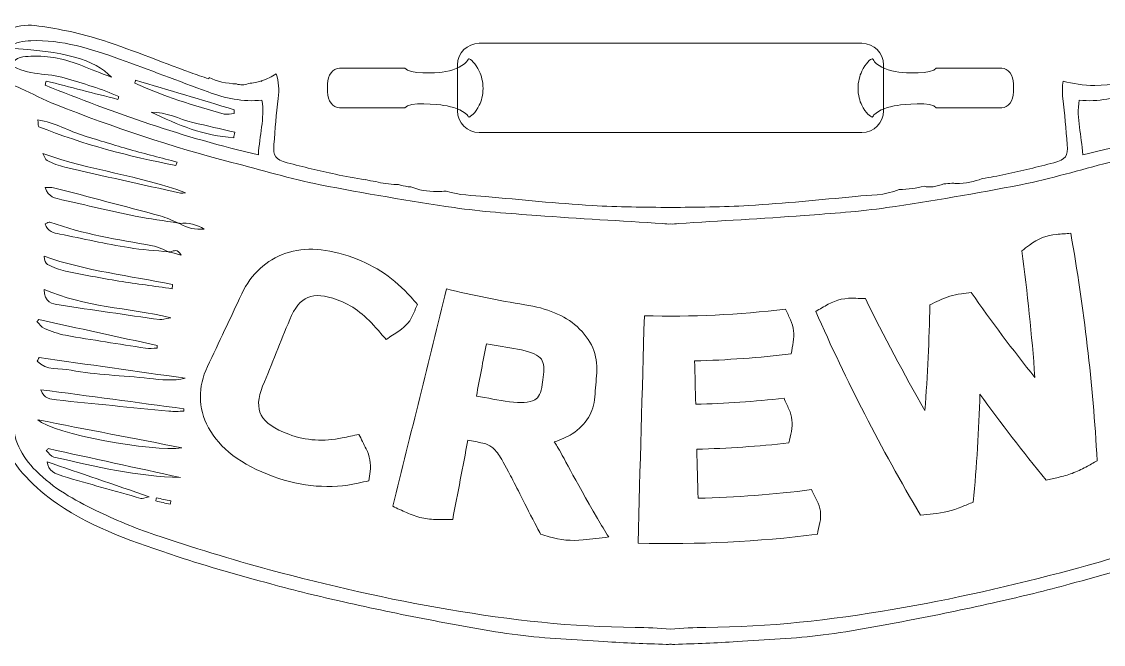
# Model space of a CAD drawing. Header units: inches. Extents: x 93 to 987, y -814 to -266.
# Drawn here: x 321.8 to 686.9, y -814.1 to -603.7 of the extents above; entities that cross this region are included whole.
import ezdxf

# ---------------------------------------------------------------- set-up
doc = ezdxf.new("R2010")
doc.units = ezdxf.units.IN
doc.header["$MEASUREMENT"] = 0
doc.layers.add('Layer 1', color=7, linetype='Continuous')

# ---------------------------------------------------------------- blocks, each defined once
blk = doc.blocks.new('block 51')
at = {"layer": 'Layer 1', "lineweight": 0}
blk.add_open_spline([(521.87, -589.82), (517.89, -586.26), (512.86, -581.44), (507.2, -575.78), (501.55, -569.92), (495.05, -563.21), (488.56, -556.09), (489.39, -578.72), (489.81, -590.24), (487.51, -592.33), (481.01, -598.2), (456.71, -603.44), (447.7, -593.38), (443.1, -588.35), (442.47, -552.74), (443.1, -518.38), (443.52, -501.41), (444.35, -484.23), (445.19, -471.67), (446.03, -458.89), (446.87, -450.3), (446.87, -449.67), (447.5, -447.78), (449.17, -440.45), (462.16, -439.82), (474.94, -439.19), (483.74, -444.85), (483.95, -448.41), (483.95, -448.41), (484.79, -464.33), (486.04, -485.7), (486.04, -485.7), (486.88, -485.07), (486.88, -485.07), (499.87, -475.65), (512.44, -465.38), (524.59, -453.23), (526.48, -451.97), (532.76, -446.74), (539.88, -451.34), (547.01, -456.16), (547.01, -465.38), (544.07, -468.73), (530.25, -485.28), (513.69, -498.69), (496.73, -513.14), (496.73, -513.14), (501.55, -518.17), (501.55, -518.17), (504.9, -521.73), (508.46, -525.72), (530.87, -548.97), (539.05, -557.56), (545.54, -564.47), (548.68, -568.24), (556.01, -578.51), (541.35, -607.42), (521.87, -589.82)], degree=3, knots=[0, 0, 0, 0, 1, 1, 1, 2, 2, 2, 3, 3, 3, 4, 4, 4, 5, 5, 5, 6, 6, 6, 7, 7, 7, 8, 8, 8, 9, 9, 9, 10, 10, 10, 11, 11, 11, 12, 12, 12, 13, 13, 13, 14, 14, 14, 15, 15, 15, 16, 16, 16, 17, 17, 17, 18, 18, 18, 19, 19, 19, 19], dxfattribs=at)
blk = doc.blocks.new('block 54')
at = {"layer": 'Layer 1', "lineweight": 0}
blk.add_open_spline([(439, -758.78), (437.8, -759.07), (436.59, -759.35), (435.38, -759.62), (426.13, -761.62), (416.42, -760.9), (406.75, -757.38), (395.89, -753.44), (388.54, -747.71), (384.87, -740.88), (381.25, -734.06), (381.26, -727.16), (384.52, -720.24), (388.37, -712.06), (392.23, -703.87), (396.08, -695.69), (399.34, -688.76), (404.38, -684.29), (410.92, -681.94), (417.53, -679.67), (424.94, -680.25), (433.61, -683.4), (441.34, -686.2), (447.76, -690.57), (453.23, -696.74), (453.93, -697.57), (454.65, -698.39), (455.37, -699.2), (454.97, -700.16), (454.58, -701.13), (454.19, -702.09), (453.18, -704.59), (451.5, -706.64), (449.12, -708.23), (447.7, -709.17), (446.28, -710.11), (444.84, -711.03), (443.66, -709.72), (442.5, -708.41), (441.35, -707.09), (437.43, -702.52), (433.17, -699.39), (428.34, -697.64), (424.16, -696.12), (420.89, -695.82), (418.43, -696.84), (415.98, -697.85), (413.91, -700.35), (412.28, -704.36), (409.24, -711.85), (406.19, -719.34), (403.15, -726.83), (401.51, -730.85), (401.34, -734.12), (402.68, -736.64), (404.02, -739.15), (407.11, -741.36), (411.93, -743.11), (417.78, -745.24), (423.86, -745.64), (429.97, -744.31), (431.87, -743.93), (433.76, -743.53), (435.64, -743.12), (436.43, -744.75), (437.24, -746.38), (438.06, -748), (439.3, -750.44), (439.77, -752.98), (439.41, -755.63), (439.28, -756.68), (439.14, -757.73), (439, -758.78)], degree=3, knots=[0, 0, 0, 0, 1, 1, 1, 2, 2, 2, 3, 3, 3, 4, 4, 4, 5, 5, 5, 6, 6, 6, 7, 7, 7, 8, 8, 8, 9, 9, 9, 10, 10, 10, 11, 11, 11, 12, 12, 12, 13, 13, 13, 14, 14, 14, 15, 15, 15, 16, 16, 16, 17, 17, 17, 18, 18, 18, 19, 19, 19, 20, 20, 20, 21, 21, 21, 22, 22, 22, 23, 23, 23, 24, 24, 24, 24], dxfattribs=at)
blk = doc.blocks.new('block 55')
at = {"layer": 'Layer 1', "lineweight": 0}
for points, knots in [([(496.96, -776.89), (496.56, -776.13), (496.16, -775.36), (495.76, -774.6), (491.69, -766.71), (488.83, -760.87), (486.85, -757.13), (484.87, -753.38), (483.54, -750.96), (482.75, -749.9), (481.72, -748.44), (480.74, -747.46), (479.8, -746.96), (478.87, -746.46), (478.08, -746.15), (477.43, -746.04), (475.76, -745.74), (474.09, -745.43), (472.42, -745.12), (470.72, -754.03), (469.01, -762.94), (467.3, -771.86), (465.61, -771.87), (463.92, -771.88), (462.22, -771.87), (460.39, -771.88), (458.59, -771.7), (456.84, -771.31), (455.08, -770.93), (453.37, -770.34), (451.71, -769.57), (450.16, -768.86), (448.62, -768.15), (447.09, -767.43), (453.14, -742.94), (459.19, -718.46), (465.24, -693.97), (473.98, -696.13), (482.79, -697.91), (491.64, -699.31), (499.11, -700.49), (504.92, -702.87), (509.28, -706.72), (514.04, -711.05), (516.34, -716.2), (515.89, -722.36), (515.69, -725.07), (515.49, -727.78), (515.28, -730.49), (514.91, -735.6), (512.42, -739.8), (507.64, -742.94), (505.83, -744.06), (503.8, -744.97), (501.56, -745.66), (501.95, -746.17), (502.29, -746.69), (502.58, -747.22), (504.2, -749.83), (508.3, -758.05), (516.17, -771.54), (517.41, -773.63), (518.67, -775.71), (519.95, -777.79), (517.07, -778.15), (514.18, -778.47), (511.29, -778.77), (507.42, -779.17), (503.6, -778.83), (499.9, -777.74), (498.91, -777.46), (497.93, -777.18), (496.96, -776.89)], [0, 0, 0, 0, 1, 1, 1, 2, 2, 2, 3, 3, 3, 4, 4, 4, 5, 5, 5, 6, 6, 6, 7, 7, 7, 8, 8, 8, 9, 9, 9, 10, 10, 10, 11, 11, 11, 12, 12, 12, 13, 13, 13, 14, 14, 14, 15, 15, 15, 16, 16, 16, 17, 17, 17, 18, 18, 18, 19, 19, 19, 20, 20, 20, 21, 21, 21, 22, 22, 22, 23, 23, 23, 24, 24, 24, 24]), ([(497.95, -722.95), (498.3, -720.27), (497.93, -718.39), (496.86, -717.31), (495.42, -715.94), (492.88, -714.98), (489.22, -714.35), (485.7, -713.79), (482.18, -713.18), (478.67, -712.5), (477.54, -718.39), (476.42, -724.27), (475.29, -730.16), (478.99, -730.87), (482.7, -731.52), (486.42, -732.1), (490.29, -732.66), (493.15, -732.41), (494.97, -731.46), (496.34, -730.73), (497.18, -729.01), (497.52, -726.33), (497.67, -725.21), (497.81, -724.08), (497.95, -722.95)], [0, 0, 0, 0, 1, 1, 1, 2, 2, 2, 3, 3, 3, 4, 4, 4, 5, 5, 5, 6, 6, 6, 7, 7, 7, 8, 8, 8, 8])]:
    blk.add_open_spline(points, degree=3, knots=knots, dxfattribs=at)
blk = doc.blocks.new('block 56')
at = {"layer": 'Layer 1', "lineweight": 0}
blk.add_open_spline([(591.21, -772.93), (590.94, -774.24), (590.66, -775.55), (590.37, -776.87), (570.29, -779.42), (550.05, -780.42), (529.84, -779.86), (530.56, -754.25), (531.27, -728.65), (531.99, -703.05), (547.91, -703.49), (563.85, -702.74), (579.68, -700.77), (580.21, -701.99), (580.74, -703.22), (581.28, -704.44), (582.33, -706.86), (582.66, -709.35), (582.24, -711.93), (582.02, -713.24), (581.79, -714.56), (581.56, -715.88), (570.73, -717.23), (559.85, -718.03), (548.96, -718.3), (549.08, -723.19), (549.2, -728.07), (549.32, -732.96), (559.27, -732.71), (569.21, -732.04), (579.12, -730.93), (579.67, -732.16), (580.22, -733.38), (580.78, -734.61), (581.85, -737), (582.16, -739.49), (581.64, -742.11), (581.37, -743.41), (581.09, -744.72), (580.8, -746.02), (570.46, -747.17), (560.08, -747.88), (549.7, -748.14), (549.83, -753.66), (549.97, -759.19), (550.1, -764.71), (562.92, -764.4), (575.72, -763.43), (588.45, -761.8), (589.04, -763.02), (589.63, -764.23), (590.23, -765.45), (591.45, -767.81), (591.8, -770.3), (591.21, -772.93)], degree=3, knots=[0, 0, 0, 0, 1, 1, 1, 2, 2, 2, 3, 3, 3, 4, 4, 4, 5, 5, 5, 6, 6, 6, 7, 7, 7, 8, 8, 8, 9, 9, 9, 10, 10, 10, 11, 11, 11, 12, 12, 12, 13, 13, 13, 14, 14, 14, 15, 15, 15, 16, 16, 16, 17, 17, 17, 18, 18, 18, 18], dxfattribs=at)
blk = doc.blocks.new('block 57')
at = {"layer": 'Layer 1', "lineweight": 0}
blk.add_open_spline([(661.96, -679.2), (664.81, -677), (667.82, -675.8), (671.08, -675.57), (672.68, -675.45), (674.3, -675.31), (675.91, -675.16), (680.38, -700.37), (683.36, -726.04), (684.83, -752.03), (683.57, -752.75), (682.3, -753.46), (681.03, -754.17), (679.56, -754.98), (678.01, -755.69), (676.38, -756.29), (674.86, -756.85), (673.29, -757.31), (671.69, -757.65), (670.32, -757.96), (668.94, -758.25), (667.57, -758.54), (659.79, -749.05), (652.35, -739.38), (645.26, -729.54), (644.88, -741.65), (644.13, -753.82), (643, -766.01), (641.71, -766.54), (640.41, -767.06), (639.11, -767.58), (635.96, -768.88), (632.76, -769.67), (629.52, -769.98), (628.08, -770.12), (626.63, -770.25), (625.19, -770.38), (611.92, -747.97), (600.12, -724.98), (589.81, -701.56), (591.22, -700.78), (592.61, -699.99), (594, -699.19), (596.78, -697.62), (599.88, -696.94), (603.39, -697.13), (604.45, -697.18), (605.52, -697.22), (606.59, -697.26), (612.85, -710.03), (619.55, -722.64), (626.67, -735.08), (627.59, -723.14), (628.15, -711.22), (628.35, -699.35), (629.41, -698.86), (630.48, -698.35), (631.54, -697.85), (632.73, -697.29), (633.9, -696.83), (635.05, -696.48), (636.29, -696.1), (637.6, -695.82), (638.98, -695.66), (640.09, -695.52), (641.2, -695.37), (642.31, -695.22), (649.14, -704.96), (656.31, -714.52), (663.8, -723.91), (662.77, -709.54), (661.3, -695.26), (659.38, -681.11), (660.24, -680.47), (661.1, -679.84), (661.96, -679.2)], degree=3, knots=[0, 0, 0, 0, 1, 1, 1, 2, 2, 2, 3, 3, 3, 4, 4, 4, 5, 5, 5, 6, 6, 6, 7, 7, 7, 8, 8, 8, 9, 9, 9, 10, 10, 10, 11, 11, 11, 12, 12, 12, 13, 13, 13, 14, 14, 14, 15, 15, 15, 16, 16, 16, 17, 17, 17, 18, 18, 18, 19, 19, 19, 20, 20, 20, 21, 21, 21, 22, 22, 22, 23, 23, 23, 24, 24, 24, 25, 25, 25, 25], dxfattribs=at)
blk = doc.blocks.new('block 53')
at = {"layer": 'Layer 1'}
for name in ['block 57', 'block 54', 'block 55', 'block 56']:
    blk.add_blockref(name, (0, 0), dxfattribs=at)
blk = doc.blocks.new('block 59')
at = {"layer": 'Layer 1', "lineweight": 0}
blk.add_open_spline([(327.09, -718.35), (330.07, -721.73), (334.7, -720.6), (338.53, -721.42), (342.74, -722.32), (347.09, -722.62), (351.38, -723.05), (355.86, -723.5), (360.37, -723.65), (364.83, -724.21), (368.92, -724.71), (372.96, -725.17), (377.02, -724.15), (360.56, -721.82), (344.11, -719.5), (327.66, -717.17), (327.47, -717.56), (327.28, -717.96), (327.09, -718.35)], degree=3, knots=[0, 0, 0, 0, 1, 1, 1, 2, 2, 2, 3, 3, 3, 4, 4, 4, 5, 5, 5, 6, 6, 6, 6], dxfattribs=at)
blk = doc.blocks.new('block 60')
at = {"layer": 'Layer 1', "lineweight": 0}
blk.add_open_spline([(328.26, -728.02), (329.28, -731.12), (331.54, -731.26), (333.55, -731.47), (346.21, -732.8), (358.87, -734.06), (371.53, -735.29), (373.19, -735.45), (374.88, -735.32), (376.56, -735.32), (376.55, -735.03), (376.55, -734.75), (376.55, -734.47), (360.64, -732.34), (344.72, -730.22), (328.26, -728.02)], degree=3, knots=[0, 0, 0, 0, 1, 1, 1, 2, 2, 2, 3, 3, 3, 4, 4, 4, 5, 5, 5, 5], dxfattribs=at)
blk = doc.blocks.new('block 61')
at = {"layer": 'Layer 1', "lineweight": 0}
blk.add_open_spline([(375.92, -747.66), (360.01, -744.57), (344.04, -741.48), (327.24, -738.22), (332.58, -743), (365.95, -749.1), (375.92, -747.66)], degree=3, knots=[0, 0, 0, 0, 1, 1, 1, 2, 2, 2, 2], dxfattribs=at)
blk = doc.blocks.new('block 62')
at = {"layer": 'Layer 1', "lineweight": 0}
blk.add_open_spline([(330.4, -650.62), (332.31, -651.57), (334.34, -652.4), (336.42, -652.87), (349.39, -655.85), (362.38, -658.72), (375.37, -661.6), (375.91, -661.72), (376.52, -661.54), (377.09, -661.5), (361.58, -655.63), (345.02, -653.97), (328.97, -648.27), (329.43, -649.08), (329.71, -650.27), (330.4, -650.62)], degree=3, knots=[0, 0, 0, 0, 1, 1, 1, 2, 2, 2, 3, 3, 3, 4, 4, 4, 5, 5, 5, 5], dxfattribs=at)
blk = doc.blocks.new('block 63')
at = {"layer": 'Layer 1', "lineweight": 0}
blk.add_open_spline([(329.47, -707.33), (331.77, -708.3), (334.17, -709.22), (336.61, -709.65), (345.6, -711.22), (354.63, -712.6), (363.65, -714), (364.91, -714.19), (366.22, -714.02), (367.51, -714.02), (367.52, -713.71), (367.54, -713.4), (367.56, -713.1), (354.23, -710.18), (340.91, -707.27), (327.58, -704.36), (327.38, -704.57), (327.17, -704.78), (326.96, -705), (327.79, -705.8), (328.48, -706.92), (329.47, -707.33)], degree=3, knots=[0, 0, 0, 0, 1, 1, 1, 2, 2, 2, 3, 3, 3, 4, 4, 4, 5, 5, 5, 6, 6, 6, 7, 7, 7, 7], dxfattribs=at)
blk = doc.blocks.new('block 64')
at = {"layer": 'Layer 1', "lineweight": 0}
blk.add_open_spline([(334.47, -699.37), (345.78, -701.13), (357.1, -702.75), (368.43, -704.36), (369.24, -704.47), (370.11, -704.09), (372.14, -703.72), (357.33, -700.22), (343.15, -700.18), (329.45, -694.15), (329.42, -698.64), (332.17, -699.01), (334.47, -699.37)], degree=3, knots=[0, 0, 0, 0, 1, 1, 1, 2, 2, 2, 3, 3, 3, 4, 4, 4, 4], dxfattribs=at)
blk = doc.blocks.new('block 65')
at = {"layer": 'Layer 1', "lineweight": 0}
blk.add_open_spline([(373.88, -652.25), (374.03, -651.89), (374.19, -651.53), (374.34, -651.16), (369.01, -649.75), (363.66, -648.41), (358.35, -646.9), (353.18, -645.44), (348.06, -643.81), (342.92, -642.26), (337.78, -640.7), (333.06, -637.75), (327.23, -636.88), (327.42, -638.24), (327.35, -639.09), (327.58, -639.18), (342.56, -645.18), (358.08, -649.23), (373.88, -652.25)], degree=3, knots=[0, 0, 0, 0, 1, 1, 1, 2, 2, 2, 3, 3, 3, 4, 4, 4, 5, 5, 5, 6, 6, 6, 6], dxfattribs=at)
blk = doc.blocks.new('block 66')
at = {"layer": 'Layer 1', "lineweight": 0}
blk.add_open_spline([(330.58, -685.74), (332.5, -686.68), (334.53, -687.55), (336.61, -687.98), (342.59, -689.22), (348.6, -690.33), (354.63, -691.32), (360.61, -692.29), (366.62, -693.05), (372.62, -693.91), (372.66, -693.44), (372.7, -692.98), (372.75, -692.52), (358.3, -689.51), (343.54, -687.94), (329.38, -682.94), (329.57, -684.24), (329.88, -685.39), (330.58, -685.74)], degree=3, knots=[0, 0, 0, 0, 1, 1, 1, 2, 2, 2, 3, 3, 3, 4, 4, 4, 5, 5, 5, 6, 6, 6, 6], dxfattribs=at)
blk = doc.blocks.new('block 67')
at = {"layer": 'Layer 1', "lineweight": 0}
blk.add_open_spline([(330.13, -748.61), (330.98, -749.37), (331.72, -750.59), (332.69, -750.81), (346.78, -753.98), (360.83, -757.4), (375.42, -757.7), (360.53, -754.45), (345.64, -751.19), (330.75, -747.93), (330.54, -748.15), (330.33, -748.38), (330.13, -748.61)], degree=3, knots=[0, 0, 0, 0, 1, 1, 1, 2, 2, 2, 3, 3, 3, 4, 4, 4, 4], dxfattribs=at)
blk = doc.blocks.new('block 68')
at = {"layer": 'Layer 1', "lineweight": 0}
blk.add_open_spline([(332.56, -659.78), (331.81, -659.58), (330.96, -659.75), (329.7, -659.75), (330.79, -663.03), (333.26, -663.33), (335.41, -663.83), (343.65, -665.76), (351.89, -667.67), (360.17, -669.37), (364.98, -670.36), (369.88, -670.97), (374.74, -671.73), (372.67, -670.9), (370.66, -669.9), (368.53, -669.32), (356.56, -666.07), (344.56, -662.92), (332.56, -659.78)], degree=3, knots=[0, 0, 0, 0, 1, 1, 1, 2, 2, 2, 3, 3, 3, 4, 4, 4, 5, 5, 5, 6, 6, 6, 6], dxfattribs=at)
blk = doc.blocks.new('block 69')
at = {"layer": 'Layer 1', "lineweight": 0}
blk.add_open_spline([(374.74, -671.73), (374.82, -671.77), (374.9, -671.8), (374.99, -671.84), (374.99, -671.84), (375.03, -671.78), (375.03, -671.78), (374.93, -671.76), (374.83, -671.75), (374.74, -671.73)], degree=3, knots=[0, 0, 0, 0, 1, 1, 1, 2, 2, 2, 3, 3, 3, 3], dxfattribs=at)
blk = doc.blocks.new('block 70')
at = {"layer": 'Layer 1', "lineweight": 0}
blk.add_open_spline([(371.77, -681.56), (371.77, -681.56), (371.82, -681.48), (371.82, -681.48), (371.72, -681.47), (371.61, -681.47), (371.51, -681.46), (371.59, -681.49), (371.68, -681.53), (371.77, -681.56)], degree=3, knots=[0, 0, 0, 0, 1, 1, 1, 2, 2, 2, 3, 3, 3, 3], dxfattribs=at)
blk = doc.blocks.new('block 71')
at = {"layer": 'Layer 1', "lineweight": 0}
blk.add_open_spline([(331.35, -671.38), (331.01, -671.25), (330.44, -671.71), (329.78, -671.97), (330.45, -674.69), (332.63, -675.05), (334.7, -675.47), (342.44, -677.04), (350.17, -678.71), (357.95, -680.04), (362.42, -680.8), (366.98, -681.01), (371.51, -681.46), (369.65, -680.73), (367.84, -679.78), (365.92, -679.42), (354.28, -677.25), (342.54, -675.52), (331.35, -671.38)], degree=3, knots=[0, 0, 0, 0, 1, 1, 1, 2, 2, 2, 3, 3, 3, 4, 4, 4, 5, 5, 5, 6, 6, 6, 6], dxfattribs=at)
blk = doc.blocks.new('block 72')
at = {"layer": 'Layer 1', "lineweight": 0}
blk.add_open_spline([(335.69, -757.24), (344.45, -759.84), (353.25, -762.29), (362.05, -764.75), (362.56, -764.89), (363.2, -764.55), (364.87, -764.21), (352.75, -760.05), (341.7, -756.26), (330.37, -752.37), (330.72, -755.48), (333.23, -756.5), (335.69, -757.24)], degree=3, knots=[0, 0, 0, 0, 1, 1, 1, 2, 2, 2, 3, 3, 3, 4, 4, 4, 4], dxfattribs=at)
blk = doc.blocks.new('block 73')
at = {"layer": 'Layer 1', "lineweight": 0}
blk.add_open_spline([(374.99, -671.84), (375.03, -671.83), (375.08, -671.84), (375.12, -671.83), (375.09, -671.81), (375.06, -671.8), (375.03, -671.78), (375.03, -671.78), (374.99, -671.84), (374.99, -671.84)], degree=3, knots=[0, 0, 0, 0, 1, 1, 1, 2, 2, 2, 3, 3, 3, 3], dxfattribs=at)
blk = doc.blocks.new('block 74')
at = {"layer": 'Layer 1', "lineweight": 0}
blk.add_open_spline([(375.12, -671.83), (377.64, -673.58), (380.48, -673.97), (383.46, -673.76), (380.86, -672.32), (378.14, -671.43), (375.12, -671.83)], degree=3, knots=[0, 0, 0, 0, 1, 1, 1, 2, 2, 2, 2], dxfattribs=at)
blk = doc.blocks.new('block 75')
at = {"layer": 'Layer 1', "lineweight": 0}
blk.add_open_spline([(367.06, -765.63), (368.7, -765.99), (370.34, -766.36), (371.98, -766.72), (372.06, -766.35), (372.13, -765.99), (372.21, -765.62), (370.56, -765.27), (368.92, -764.92), (367.27, -764.56), (367.2, -764.92), (367.13, -765.27), (367.06, -765.63)], degree=3, knots=[0, 0, 0, 0, 1, 1, 1, 2, 2, 2, 3, 3, 3, 4, 4, 4, 4], dxfattribs=at)
blk = doc.blocks.new('block 76')
at = {"layer": 'Layer 1', "lineweight": 0}
blk.add_open_spline([(371.92, -681.51), (373.15, -681.88), (374.39, -682.24), (375.63, -682.6), (374.58, -680.39), (373.24, -681.03), (371.92, -681.51)], degree=3, knots=[0, 0, 0, 0, 1, 1, 1, 2, 2, 2, 2], dxfattribs=at)
blk = doc.blocks.new('block 77')
at = {"layer": 'Layer 1', "lineweight": 0}
blk.add_open_spline([(371.82, -681.48), (371.82, -681.48), (371.77, -681.56), (371.77, -681.56), (371.82, -681.55), (371.87, -681.53), (371.92, -681.51), (371.88, -681.5), (371.85, -681.49), (371.82, -681.48)], degree=3, knots=[0, 0, 0, 0, 1, 1, 1, 2, 2, 2, 3, 3, 3, 3], dxfattribs=at)
blk = doc.blocks.new('block 78')
at = {"layer": 'Layer 1', "lineweight": 0}
blk.add_open_spline([(393.51, -634.7), (393.53, -634.28), (393.55, -633.85), (393.58, -633.43), (382.48, -630.11), (371.38, -626.79), (360.28, -623.48), (360.17, -623.81), (360.06, -624.14), (359.95, -624.47), (369.68, -628.87), (379.85, -632.12), (390.18, -634.89), (391.2, -635.16), (392.39, -634.78), (393.51, -634.7)], degree=3, knots=[0, 0, 0, 0, 1, 1, 1, 2, 2, 2, 3, 3, 3, 4, 4, 4, 5, 5, 5, 5], dxfattribs=at)
blk = doc.blocks.new('block 79')
at = {"layer": 'Layer 1', "lineweight": 0}
blk.add_open_spline([(365.54, -634.29), (374.43, -638.55), (383.45, -642.3), (393.37, -642.89), (393.51, -642.29), (393.65, -641.69), (393.79, -641.08), (389.07, -639.97), (384.35, -638.85), (379.62, -637.74), (374.92, -636.62), (370.56, -634.12), (365.54, -634.29)], degree=3, knots=[0, 0, 0, 0, 1, 1, 1, 2, 2, 2, 3, 3, 3, 4, 4, 4, 4], dxfattribs=at)
blk = doc.blocks.new('block 80')
at = {"layer": 'Layer 1', "lineweight": 0}
for points, knots in [([(764.82, -606.28), (761.79, -605.35), (758.39, -604.54), (755.35, -604.98), (748.25, -606.01), (741.08, -607.28), (734.26, -609.46), (723.66, -612.83), (713.31, -617.04), (702.85, -620.88), (701.57, -621.35), (700.28, -621.77), (698.98, -622.21), (694.71, -624.14), (689.73, -625.24), (684.03, -625.24), (680.13, -625.24), (676.58, -624.69), (673.34, -623.74), (673.03, -625.61), (672.97, -627.57), (673.25, -629.66), (673.93, -634.82), (674.27, -640.04), (674.71, -645.24), (675.04, -649.1), (674.23, -650.31), (670.24, -651.35), (664.84, -652.77), (659.41, -654.05), (653.96, -655.25), (651.33, -655.84), (648.67, -656.27), (646.01, -656.71), (643.42, -657.74), (640.47, -658.34), (637.13, -658.34), (636.64, -658.34), (636.19, -658.28), (635.72, -658.26), (634.86, -658.38), (633.98, -658.46), (633.06, -658.49), (631.92, -658.92), (630.74, -659.29), (629.44, -659.46), (628.28, -659.61), (627.32, -659.52), (626.46, -659.3), (623.85, -659.94), (621.04, -660.32), (618.02, -660.38), (613.11, -662.47), (608.11, -662.27), (603.26, -662.74), (591.26, -663.89), (579.25, -665.06), (567.22, -665.82), (558.44, -666.38), (549.62, -666.29), (540.83, -666.51), (532.03, -666.29), (523.21, -666.38), (514.43, -665.82), (502.4, -665.06), (490.39, -663.89), (478.39, -662.74), (474.01, -662.31), (469.51, -662.44), (465.07, -660.93), (464.1, -661.04), (463.1, -661.11), (462.05, -661.11), (458.71, -661.11), (455.77, -660.51), (453.17, -659.49), (452.85, -659.47), (452.56, -659.5), (452.21, -659.46), (451.05, -659.31), (449.98, -659.01), (448.95, -658.66), (448.76, -658.66), (448.59, -658.68), (448.41, -658.68), (445.82, -658.68), (443.48, -658.31), (441.33, -657.68), (440.11, -657.54), (438.93, -657.34), (437.82, -657.05), (437.81, -657.06), (437.81, -657.07), (437.81, -657.08), (434.43, -656.48), (431.03, -655.99), (427.69, -655.25), (422.24, -654.05), (416.81, -652.77), (411.41, -651.35), (407.42, -650.31), (406.61, -649.1), (406.94, -645.24), (407.38, -640.04), (407.72, -634.82), (408.4, -629.66), (408.8, -626.65), (408.54, -623.9), (407.74, -621.35), (406.25, -622.31), (404.61, -623.1), (402.78, -623.68), (402.79, -623.75), (402.81, -623.81), (402.82, -623.88), (402.77, -623.82), (402.72, -623.77), (402.67, -623.71), (401.34, -624.12), (399.92, -624.42), (398.41, -624.59), (396.85, -625.17), (395.55, -625.15), (394.37, -624.73), (390.84, -624.61), (387.74, -623.85), (385.08, -622.57), (385.04, -622.71), (384.99, -622.85), (384.94, -622.99), (382.89, -622.29), (380.83, -621.63), (378.8, -620.88), (368.34, -617.04), (357.99, -612.83), (347.39, -609.46), (340.57, -607.28), (333.4, -606.01), (326.3, -604.98), (323.26, -604.54), (319.86, -605.35), (316.83, -606.28), (313.24, -607.38), (311.31, -611.21), (311.67, -615.4), (313.76, -639.46), (314.63, -663.55), (314.13, -687.69), (314.08, -690.25), (313.8, -692.82), (313.57, -696.1), (313.6, -697.24), (313.53, -698.37), (313.41, -699.5), (313.66, -701.72), (313.63, -703.97), (313.32, -706.18), (313.34, -706.41), (313.37, -706.61), (313.37, -706.86), (313.23, -716.76), (313.13, -726.67), (313.36, -736.57), (313.43, -739.73), (314.01, -743.14), (315.37, -745.94), (319.54, -754.54), (326.12, -761.26), (333.93, -766.6), (346.26, -775.02), (360.31, -779.75), (374.32, -784.37), (384.74, -787.8), (395.32, -790.74), (405.9, -793.65), (414.03, -795.89), (422.25, -797.86), (430.48, -799.72), (439.95, -801.86), (449.45, -803.88), (458.99, -805.7), (469.06, -807.62), (479.14, -809.59), (489.29, -810.87), (498.93, -812.09), (508.66, -812.53), (518.36, -813.15), (525.37, -813.59), (532.39, -813.84), (539.4, -814.06), (539.95, -814.08), (540.41, -814.06), (540.83, -814.03), (541.24, -814.06), (541.7, -814.08), (542.25, -814.06), (549.26, -813.84), (556.28, -813.59), (563.29, -813.15), (572.99, -812.53), (582.72, -812.09), (592.36, -810.87), (602.51, -809.59), (612.59, -807.62), (622.66, -805.7), (632.2, -803.88), (641.7, -801.86), (651.17, -799.72), (659.4, -797.86), (667.62, -795.89), (675.75, -793.65), (686.33, -790.74), (696.91, -787.8), (707.33, -784.37), (721.35, -779.75), (735.39, -775.02), (747.72, -766.6), (755.53, -761.26), (762.11, -754.54), (766.28, -745.94), (767.64, -743.14), (768.22, -739.73), (768.29, -736.57), (768.52, -726.67), (768.42, -716.76), (768.28, -706.86), (768.26, -705.73), (768.4, -704.76), (768.7, -703.9), (768.65, -703.32), (768.66, -702.73), (768.63, -702.15), (768.43, -700.17), (768.38, -698.17), (768.46, -696.18), (768.34, -696.24), (768.22, -696.29), (768.1, -696.34), (767.86, -692.94), (767.57, -690.32), (767.52, -687.69), (767.02, -663.55), (767.89, -639.46), (769.98, -615.4), (770.34, -611.21), (768.41, -607.38), (764.82, -606.28)], [0, 0, 0, 0, 1, 1, 1, 2, 2, 2, 3, 3, 3, 4, 4, 4, 5, 5, 5, 6, 6, 6, 7, 7, 7, 8, 8, 8, 9, 9, 9, 10, 10, 10, 11, 11, 11, 12, 12, 12, 13, 13, 13, 14, 14, 14, 15, 15, 15, 16, 16, 16, 17, 17, 17, 18, 18, 18, 19, 19, 19, 20, 20, 20, 21, 21, 21, 22, 22, 22, 23, 23, 23, 24, 24, 24, 25, 25, 25, 26, 26, 26, 27, 27, 27, 28, 28, 28, 29, 29, 29, 30, 30, 30, 31, 31, 31, 32, 32, 32, 33, 33, 33, 34, 34, 34, 35, 35, 35, 36, 36, 36, 37, 37, 37, 38, 38, 38, 39, 39, 39, 40, 40, 40, 41, 41, 41, 42, 42, 42, 43, 43, 43, 44, 44, 44, 45, 45, 45, 46, 46, 46, 47, 47, 47, 48, 48, 48, 49, 49, 49, 50, 50, 50, 51, 51, 51, 52, 52, 52, 53, 53, 53, 54, 54, 54, 55, 55, 55, 56, 56, 56, 57, 57, 57, 58, 58, 58, 59, 59, 59, 60, 60, 60, 61, 61, 61, 62, 62, 62, 63, 63, 63, 64, 64, 64, 65, 65, 65, 66, 66, 66, 67, 67, 67, 68, 68, 68, 69, 69, 69, 70, 70, 70, 71, 71, 71, 72, 72, 72, 73, 73, 73, 74, 74, 74, 75, 75, 75, 76, 76, 76, 77, 77, 77, 78, 78, 78, 79, 79, 79, 80, 80, 80, 81, 81, 81, 82, 82, 82, 82]), ([(324.91, -610.15), (335.42, -609.68), (345.18, -612.89), (354.86, -616.34), (364.86, -619.9), (374.75, -623.77), (384.71, -627.45), (390.49, -629.58), (396.44, -630.83), (402.91, -630.24), (403.9, -636.42), (402.04, -642.08), (401.71, -648.66), (376.58, -642.95), (353.01, -634.51), (329.74, -625.15), (329.85, -624.68), (329.96, -624.21), (330.08, -623.74), (338.16, -625.82), (346.24, -627.9), (354.32, -629.97), (354.42, -629.63), (354.52, -629.29), (354.62, -628.95), (348.76, -626.39), (342.62, -624.61), (336.49, -622.73), (330.6, -620.91), (323.96, -622.03), (318.16, -618.35), (319.89, -615.37), (322.54, -615.5), (324.91, -615.39), (330.94, -615.1), (336.72, -616.34), (342.3, -618.63), (345.22, -619.83), (348.17, -620.94), (352.12, -622.48), (346.45, -616.4), (335.97, -613.6), (317.3, -612.67), (319.79, -610.3), (322.35, -610.27), (324.91, -610.15)], [0, 0, 0, 0, 1, 1, 1, 2, 2, 2, 3, 3, 3, 4, 4, 4, 5, 5, 5, 6, 6, 6, 7, 7, 7, 8, 8, 8, 9, 9, 9, 10, 10, 10, 11, 11, 11, 12, 12, 12, 13, 13, 13, 14, 14, 14, 15, 15, 15, 15]), ([(729.53, -622.48), (733.48, -620.94), (736.44, -619.83), (739.35, -618.63), (744.93, -616.34), (750.71, -615.1), (756.74, -615.39), (759.11, -615.5), (761.76, -615.37), (763.5, -618.35), (757.69, -622.03), (751.05, -620.91), (745.16, -622.73), (739.04, -624.61), (732.89, -626.39), (727.03, -628.95), (727.13, -629.29), (727.23, -629.63), (727.33, -629.97), (735.41, -627.9), (743.49, -625.82), (751.57, -623.74), (751.69, -624.21), (751.8, -624.68), (751.91, -625.15), (728.64, -634.51), (705.07, -642.95), (679.94, -648.66), (679.61, -642.08), (677.75, -636.42), (678.74, -630.24), (685.21, -630.83), (691.16, -629.58), (696.94, -627.45), (706.9, -623.77), (716.79, -619.9), (726.79, -616.34), (736.47, -612.89), (746.23, -609.68), (756.74, -610.15), (759.3, -610.27), (761.86, -610.3), (764.35, -612.67), (745.68, -613.6), (735.2, -616.4), (729.53, -622.48)], [0, 0, 0, 0, 1, 1, 1, 2, 2, 2, 3, 3, 3, 4, 4, 4, 5, 5, 5, 6, 6, 6, 7, 7, 7, 8, 8, 8, 9, 9, 9, 10, 10, 10, 11, 11, 11, 12, 12, 12, 13, 13, 13, 14, 14, 14, 15, 15, 15, 15]), ([(763.57, -648.79), (762.26, -666.98), (762.61, -685.14), (763, -703.33), (763.24, -714.81), (762.95, -726.31), (762.82, -737.8), (762.74, -744.79), (760.07, -750.45), (754.98, -755.49), (749.07, -761.34), (742.13, -765.34), (734.82, -768.8), (728.32, -771.88), (721.69, -774.8), (714.87, -777.05), (702.07, -781.3), (689.19, -785.39), (676.16, -788.86), (656.18, -794.2), (636.06, -798.87), (615.63, -802.32), (594.8, -805.83), (573.92, -808.22), (552.79, -808.32), (548.79, -808.33), (544.8, -808.65), (540.83, -808.91), (536.85, -808.65), (532.86, -808.33), (528.86, -808.32), (507.73, -808.22), (486.85, -805.83), (466.02, -802.32), (445.59, -798.87), (425.47, -794.2), (405.49, -788.86), (392.46, -785.39), (379.58, -781.3), (366.78, -777.05), (359.96, -774.8), (353.33, -771.88), (346.83, -768.8), (339.52, -765.34), (332.58, -761.34), (326.67, -755.49), (321.59, -750.45), (318.91, -744.79), (318.83, -737.8), (318.7, -726.31), (318.41, -714.81), (318.65, -703.33), (319.04, -685.14), (319.4, -666.98), (318.08, -648.79), (317.52, -641.12), (317.99, -633.38), (317.99, -624.83), (319.63, -625.47), (320.62, -625.79), (321.57, -626.23), (325.48, -628.05), (329.3, -630.13), (333.31, -631.71), (352.73, -639.39), (372.51, -646.04), (392.76, -651.22), (402.69, -653.77), (412.54, -656.78), (422.58, -658.78), (437.57, -661.76), (452.67, -664.28), (467.79, -666.51), (477.04, -667.88), (486.4, -668.5), (495.73, -669.18), (509.89, -670.2), (524.06, -671.03), (538.24, -671.89), (539.06, -672.07), (539.96, -672.08), (540.83, -672.04), (541.69, -672.08), (542.59, -672.07), (543.41, -671.89), (557.59, -671.03), (571.76, -670.2), (585.92, -669.18), (595.25, -668.5), (604.62, -667.88), (613.86, -666.51), (628.98, -664.28), (644.08, -661.76), (659.07, -658.78), (669.11, -656.78), (678.96, -653.77), (688.89, -651.22), (709.14, -646.04), (728.92, -639.39), (748.34, -631.71), (752.35, -630.13), (756.17, -628.05), (760.08, -626.23), (761.03, -625.79), (762.02, -625.47), (763.66, -624.83), (763.66, -633.38), (764.13, -641.12), (763.57, -648.79)], [0, 0, 0, 0, 1, 1, 1, 2, 2, 2, 3, 3, 3, 4, 4, 4, 5, 5, 5, 6, 6, 6, 7, 7, 7, 8, 8, 8, 9, 9, 9, 10, 10, 10, 11, 11, 11, 12, 12, 12, 13, 13, 13, 14, 14, 14, 15, 15, 15, 16, 16, 16, 17, 17, 17, 18, 18, 18, 19, 19, 19, 20, 20, 20, 21, 21, 21, 22, 22, 22, 23, 23, 23, 24, 24, 24, 25, 25, 25, 26, 26, 26, 27, 27, 27, 28, 28, 28, 29, 29, 29, 30, 30, 30, 31, 31, 31, 32, 32, 32, 33, 33, 33, 34, 34, 34, 35, 35, 35, 36, 36, 36, 36])]:
    blk.add_open_spline(points, degree=3, knots=knots, dxfattribs=at)
blk = doc.blocks.new('block 58')
at = {"layer": 'Layer 1'}
for name in ['block 80', 'block 78', 'block 79', 'block 65', 'block 62', 'block 68', 'block 71', 'block 69', 'block 73', 'block 74', 'block 70', 'block 77', 'block 76', 'block 66', 'block 64', 'block 63', 'block 59', 'block 60', 'block 61', 'block 67', 'block 72', 'block 75']:
    blk.add_blockref(name, (0, 0), dxfattribs=at)
blk = doc.blocks.new('block 104')
at = {"layer": 'Layer 1', "lineweight": 0}
blk.add_open_spline([(656.57, -624.7), (656.57, -624.7), (656.57, -627.45), (656.57, -627.45), (656.57, -628.91), (656.12, -630.24), (655.4, -631.2), (655.4, -631.2), (655.4, -631.2), (655.4, -631.2), (655.4, -631.2), (655.4, -631.2), (655.4, -631.2), (654.68, -632.16), (653.69, -632.76), (652.6, -632.76), (652.6, -632.76), (630.47, -632.76), (630.47, -632.76), (629.37, -630.55), (618.97, -631.74), (617.45, -631.96), (614.21, -632.43), (611.22, -633.43), (609.48, -635.22), (609.22, -635.67), (608.99, -635.91), (608.83, -635.91), (608.43, -635.91), (606.63, -634.53), (605.38, -631.94), (604.66, -630.44), (604.11, -628.54), (604.11, -626.26), (604.11, -623.98), (604.66, -622.02), (605.39, -620.46), (606.63, -617.77), (608.43, -616.24), (608.83, -616.24), (609.02, -616.24), (609.32, -616.59), (609.66, -617.22), (611.43, -619.16), (614.57, -620.27), (617.93, -620.76), (619.81, -621.03), (629.27, -621.57), (630.47, -619.39), (630.47, -619.39), (652.6, -619.39), (652.6, -619.39), (653.69, -619.39), (654.68, -619.99), (655.4, -620.95), (656.12, -621.91), (656.57, -623.24), (656.57, -624.7)], degree=3, knots=[0, 0, 0, 0, 1, 1, 1, 2, 2, 2, 3, 3, 3, 4, 4, 4, 5, 5, 5, 6, 6, 6, 7, 7, 7, 8, 8, 8, 9, 9, 9, 10, 10, 10, 11, 11, 11, 12, 12, 12, 13, 13, 13, 14, 14, 14, 15, 15, 15, 16, 16, 16, 17, 17, 17, 18, 18, 18, 19, 19, 19, 19], dxfattribs=at)
blk = doc.blocks.new('block 105')
at = {"layer": 'Layer 1', "lineweight": 0}
blk.add_open_spline([(425.08, -624.7), (425.08, -624.7), (425.08, -627.45), (425.08, -627.45), (425.08, -628.91), (425.53, -630.24), (426.25, -631.2), (426.25, -631.2), (426.25, -631.2), (426.25, -631.2), (426.25, -631.2), (426.25, -631.2), (426.25, -631.2), (426.97, -632.16), (427.96, -632.76), (429.05, -632.76), (429.05, -632.76), (451.18, -632.76), (451.18, -632.76), (452.28, -630.55), (462.68, -631.74), (464.2, -631.96), (467.44, -632.43), (470.43, -633.43), (472.17, -635.22), (472.43, -635.67), (472.66, -635.91), (472.82, -635.91), (473.22, -635.91), (475.02, -634.53), (476.27, -631.94), (476.99, -630.44), (477.54, -628.54), (477.54, -626.26), (477.54, -623.98), (476.99, -622.02), (476.26, -620.46), (475.02, -617.77), (473.22, -616.24), (472.82, -616.24), (472.63, -616.24), (472.33, -616.59), (471.99, -617.22), (470.22, -619.16), (467.08, -620.27), (463.72, -620.76), (461.84, -621.03), (452.38, -621.57), (451.18, -619.39), (451.18, -619.39), (429.05, -619.39), (429.05, -619.39), (427.96, -619.39), (426.97, -619.99), (426.25, -620.95), (425.53, -621.91), (425.08, -623.24), (425.08, -624.7)], degree=3, knots=[0, 0, 0, 0, 1, 1, 1, 2, 2, 2, 3, 3, 3, 4, 4, 4, 5, 5, 5, 6, 6, 6, 7, 7, 7, 8, 8, 8, 9, 9, 9, 10, 10, 10, 11, 11, 11, 12, 12, 12, 13, 13, 13, 14, 14, 14, 15, 15, 15, 16, 16, 16, 17, 17, 17, 18, 18, 18, 19, 19, 19, 19], dxfattribs=at)
blk = doc.blocks.new('block 106')
at = {"layer": 'Layer 1', "lineweight": 0}
blk.add_open_spline([(476.22, -611), (476.22, -611), (605.43, -611), (605.43, -611), (609.45, -611), (612.74, -614.29), (612.74, -618.3), (612.74, -618.3), (612.74, -633.85), (612.74, -633.85), (612.74, -637.86), (609.45, -641.15), (605.43, -641.15), (605.43, -641.15), (476.22, -641.15), (476.22, -641.15), (472.2, -641.15), (468.91, -637.86), (468.91, -633.85), (468.91, -633.85), (468.91, -618.3), (468.91, -618.3), (468.91, -614.29), (472.2, -611), (476.22, -611)], degree=3, knots=[0, 0, 0, 0, 1, 1, 1, 2, 2, 2, 3, 3, 3, 4, 4, 4, 5, 5, 5, 6, 6, 6, 7, 7, 7, 8, 8, 8, 8], dxfattribs=at)
blk = doc.blocks.new('block 103')
at = {"layer": 'Layer 1'}
for name in ['block 106', 'block 105', 'block 104']:
    blk.add_blockref(name, (0, 0), dxfattribs=at)
blk = doc.blocks.new('block 2')
at = {"layer": 'Layer 1'}
for name in ['block 51', 'block 58', 'block 103', 'block 53']:
    blk.add_blockref(name, (0, 0), dxfattribs=at)

msp = doc.modelspace()

# ---------------------------------------------------------------- block references
at = {"layer": 'Layer 1'}
msp.add_blockref('block 2', (0, 0), dxfattribs=at)

doc.saveas('drawing.dxf')
